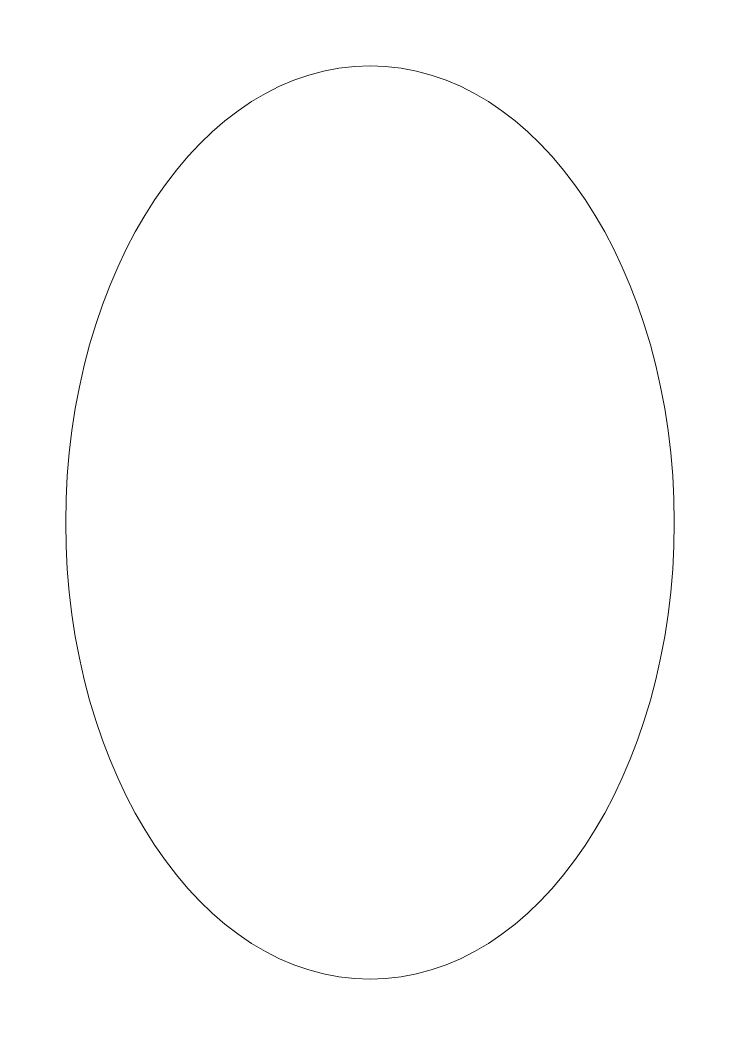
# Paper-space layout 'Rosetta-Sheet-2' of a CAD drawing. Header units: millimetres. Extents: x 98.5 to 121.5, y -1.5 to 31.5.
# The model-space entities are those that its viewports show. They can reach past a viewport. Long polylines and large blocks are cut down to what shows.
import ezdxf

# ---------------------------------------------------------------- set-up
doc = ezdxf.new("R2010")
doc.units = ezdxf.units.MM
doc.layers.add('None', color=7, linetype='Continuous', lineweight=5)

msp = doc.modelspace()

# ---------------------------------------------------------------- wipeouts: each hides what was drawn before it
at = {"color": 255, "linetype": 'Continuous', "lineweight": 5, "transparency": 33554687}
msp.add_wipeout([(5500, 0), (5451, 3.6), (5402.5, 14.4), (5354.9, 32.3), (5308.7, 57.1), (5264.3, 88.6), (5222.2, 126.4), (5182.8, 170.2), (5146.4, 219.7), (5113.5, 274.2), (5084.3, 333.3), (5059, 396.5), (5038.1, 463), (5021.5, 532.3), (5009.6, 603.7), (5002.4, 676.5), (5000, 750), (5002.4, 823.5), (5009.6, 896.3), (5021.5, 967.7), (5038.1, 1037), (5059, 1103.5), (5084.3, 1166.7), (5113.5, 1225.8), (5146.4, 1280.3), (5182.8, 1329.8), (5222.2, 1373.6), (5264.3, 1411.4), (5308.7, 1442.9), (5354.9, 1467.7), (5402.5, 1485.6), (5451, 1496.4), (5500, 1500), (5549, 1496.4), (5597.5, 1485.6), (5645.1, 1467.7), (5691.3, 1442.9), (5735.7, 1411.4), (5777.8, 1373.6), (5817.2, 1329.8), (5853.6, 1280.3), (5886.5, 1225.8), (5915.7, 1166.7), (5941, 1103.5), (5961.9, 1037), (5978.5, 967.7), (5990.4, 896.3), (5997.6, 823.5), (6000, 750), (5997.6, 676.5), (5990.4, 603.7), (5978.5, 532.3), (5961.9, 463), (5941, 396.5), (5915.7, 333.3), (5886.5, 274.2), (5853.6, 219.7), (5817.2, 170.2), (5777.8, 126.4), (5735.7, 88.6), (5691.3, 57.1), (5645.1, 32.3), (5597.5, 14.4), (5549, 3.6)], dxfattribs=at).dxf.layer = 'None'

# ---------------------------------------------------------------- next in the draw order: linework, layer by layer
at = {"layer": 'None', "color": 7, "linetype": 'Continuous', "lineweight": 5, "transparency": 33554687}
msp.add_ellipse((5500, 750), major_axis=(0, 750), ratio=0.666667, dxfattribs=at)

psp = doc.layouts.new('Rosetta-Sheet-2')

# ---------------------------------------------------------------- viewports
at = {"layer": 'None'}
vp = psp.add_viewport(center=(110, 15), size=(23, 33), view_center_point=(5500, 750), view_height=1650, dxfattribs=at)
vp.dxf.flags = 0x10000  # cut along an outline
vp.dxf.clipping_boundary_handle = psp.add_lwpolyline([(98.5, 31.5), (121.5, 31.5), (121.5, -1.5), (98.5, -1.5)], format="xyb", close=True, dxfattribs={"invisible": 1}).dxf.handle

doc.saveas('drawing.dxf')
